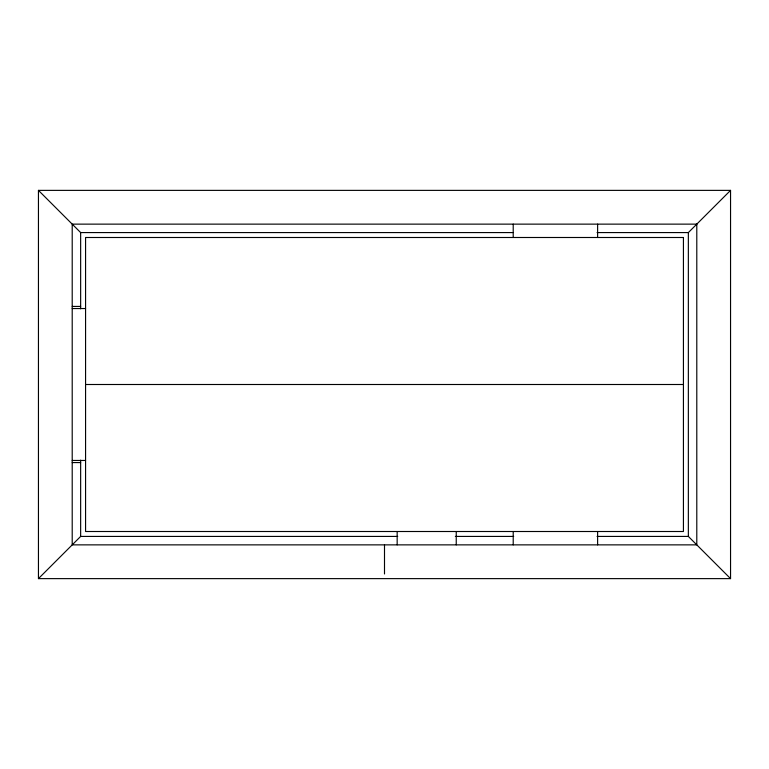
<?xml version="1.0" encoding="UTF-8"?>
<svg xmlns="http://www.w3.org/2000/svg" width="769" height="769" viewBox="0 0 769 769"><rect width="100%" height="100%" fill="white"/><g stroke="black" fill="none" stroke-linecap="round" stroke-linejoin="round"><path stroke-width="1.15" d="M38.45 578.624L38.45 190.376L730.55 190.376L730.55 578.624L38.45 578.624L80.649 536.426L80.649 460.17M730.55 578.624L688.351 536.426L688.351 232.574L730.55 190.376M38.45 190.376L80.649 232.574L513.01 232.574M597.071 232.574L688.351 232.574M72.209 306.427L80.649 306.427M72.209 308.542L85.57 308.542M85.57 384.5L683.43 384.5M72.209 460.458L85.57 460.458M72.209 462.573L80.649 462.573M80.649 536.426L397.708 536.426M455.354 536.426L513.673 536.426M597.071 536.426L688.351 536.426M597.619 224.135L597.619 237.496M597.619 531.504L597.619 544.865M513.211 224.135L513.211 237.496M513.211 531.504L513.211 544.865M456.238 531.504L456.238 544.865M397.16 531.504L397.16 544.865M384.5 544.865L384.5 573.972M80.649 232.574L80.649 308.83M696.791 224.135L72.209 224.135L72.209 544.865L696.791 544.865L696.791 224.135M683.43 237.496L85.57 237.496L85.57 531.504L683.43 531.504L683.43 237.496"/></g></svg>
